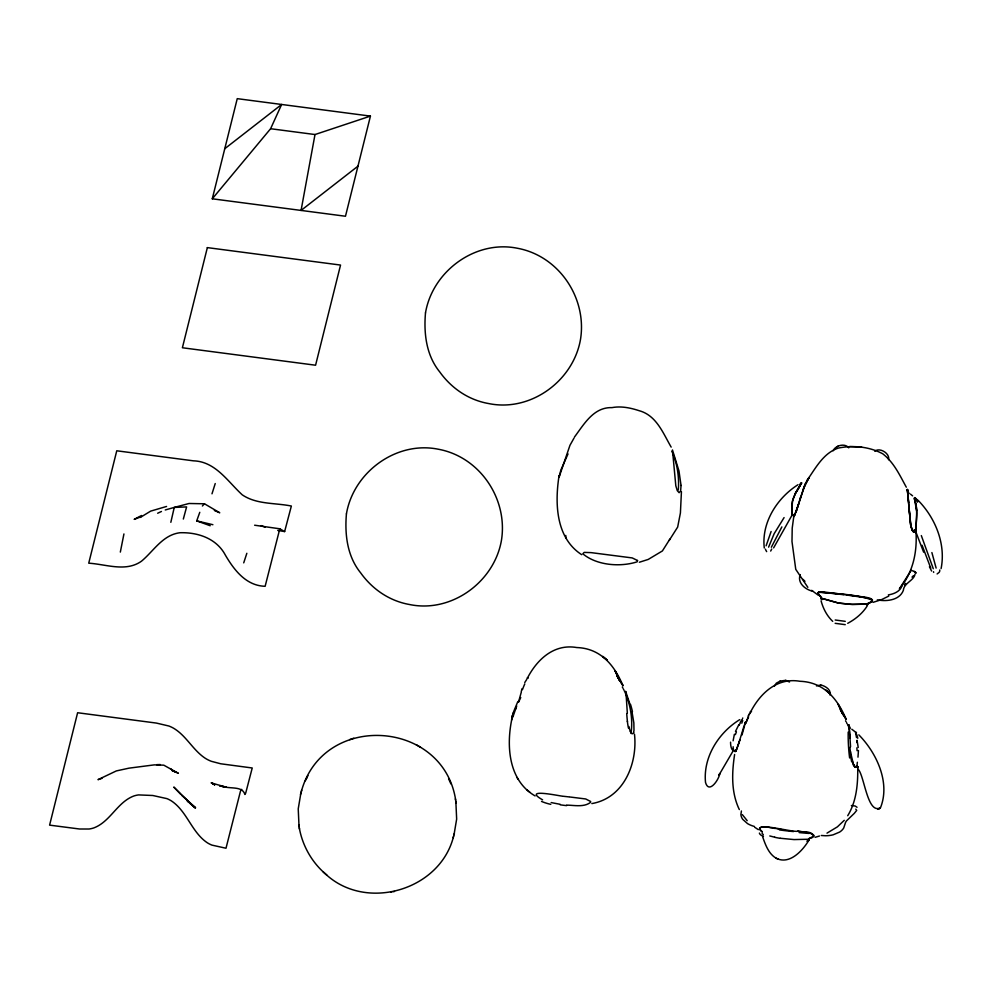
<?xml version="1.0" encoding="UTF-8"?>
<svg xmlns="http://www.w3.org/2000/svg" width="992" height="992" viewBox="0 0 992 992"><rect width="100%" height="100%" fill="white"/><g stroke="black" fill="none" stroke-linecap="round" stroke-linejoin="round"><path stroke-width="1.49" d="M915.901 530.956C917.451 551.738 913.111 572.657 899.409 588.814L911.152 570.35M792.186 514.612L791.79 515.666L792.422 501.158L795.348 493.557L801.784 482.769L795.534 492.888L793.005 499.112L791.765 505.139L791.765 515.629L773.624 547.882M793.848 515.666L793.836 516.46L794.914 514.997M678.317 489.961C679.322 476.743 677.251 463.326 671.844 451.199M809.385 839.356C803.52 849.698 789.781 865.483 776.104 858.167M793.984 515.046L792.211 528.141L791.988 541.52L795.758 569.346L807.848 587.338M681.43 491.672L680.413 512.963L677.66 527.087L669.216 540.404M739.772 719.622C718.679 732.555 703.006 757.119 705.51 782.403C708.933 794.617 719.188 779.228 719.77 773.5L718.902 775.211L733.175 750.795L733.162 746.74M733.113 740.788L734.39 734.241M915.641 572.905L915.219 571.752L911.611 570.499M512.046 716.844L512.318 717.786M735.283 750.597L735.543 751.527A15.277 1.29 -75.6 0 0 736.076 750.622L738.544 743.876M511.599 720.056L511.996 717.204M568.032 453.902L560.79 470.245L559.153 476.941L569.954 445.321L574.008 438.104M631.036 733.472C632.908 719.857 630.776 705.771 625.344 693.172M734.613 754.503C731.811 772.756 731.067 792.521 739.325 809.559M559.091 475.478C554.764 503.068 555.644 537.875 581.709 554.689M857.981 757.156L858.452 750.498M798.634 503.936L794.046 516.51L794.146 514.377M370.438 116.101L237.249 98.654L212.288 198.797L345.476 216.244L370.438 116.101L314.997 134.54L301.072 210.428L357.951 166.172M774.492 686.055L776.327 683.166L780.419 680.983M120.33 552.098L123.938 533.944M800.222 574.616C796.96 583.073 805.591 589.744 812.994 591.319M170.835 522.313L174.257 507.42L189.063 503.49L204.476 503.787L219.753 512.777L214.371 510.496M300.874 793.116L298.232 808.864L299.014 826.1M454.014 834.818L456.655 819.07L455.861 801.846M771.739 549.035L770.685 551.056M513.286 712.926C505.858 741.16 506.701 779.489 535.097 795.919M766.109 545.798L771.119 531.501M741.408 810.985L740.9 814.482A20.485 12.809 3.2 0 0 742.772 819.392L747.497 823.583A21.626 13.516 3.2 0 0 754.379 826.448M183.334 519.039L186.608 506.912L174.257 507.42L165.242 509.975M284.63 531.576L291.363 506.032C275.032 502.721 256.63 504.606 242.246 494.834C227.577 481.343 215.462 461.478 193.341 460.821L116.758 450.79L88.734 563.183C106.132 564.262 125.835 572.297 141.484 561.199C153.76 550.969 162.688 534.911 179.912 532.741C197.867 532.158 216.628 538.445 225.42 555.222C234.199 570.14 246.165 585.813 265.137 586.284L279.806 528.798L284.63 531.576L277.735 530.41M325.264 873.741C365.564 912.094 440.212 890.494 453.567 836.355M301.32 791.579C323.231 710.508 446.462 719.684 456.084 803.198M300.489 794.48L301.692 790.227M453.183 837.707L454.398 833.454M733.671 749.382L733.262 750.659M800.705 497.004L796.142 511.835L793.798 516.286M739.846 739.685L743.888 726.479M798.039 489.54L798.634 487.63M800.209 498.654L805.132 484.208L808.914 477.66L804.834 484.89L795.944 512.331M515.952 708.102L513.162 716.224M792.397 513.881L791.765 515.629M739.176 741.842L738.631 743.616M211.99 493.818L215.227 483.55M738.358 744.471L738.866 742.872A26.35 2.071 -75.2 0 0 739.834 739.747M243.722 562.861L246.847 553.288M738.234 744.843L736.386 749.964M833.131 450.79C835.276 445.371 845.11 442.854 848.755 447.851M768.589 547.15L774.182 533.659L784.077 517.601M941.098 568.577C946.046 543.901 935.258 517.7 917.91 500.154M744.707 724.073L745.463 721.99M521.618 689.924L522.077 688.659M744.843 723.676L745.302 722.399M210.23 525.735L196.714 520.874L199.789 512.306M803.061 489.701L808.988 477.574M771.354 547.249L781.857 526.913M735.481 731.402L738.817 724.768M517.849 701.542L513.831 711.202A12.66 1.153 -66.9 0 0 512.628 714.711M212.288 198.797L270.605 128.724L281.641 104.47L224.762 148.726M794.815 494.686L799.874 485.572M867.64 604.81L867.678 604.078L852.649 604.45L838.934 603.136L820.793 598.077L838.277 603.037L850.938 604.376L867.963 604.165L866.971 605.306M901.988 585.788C900.104 591.554 893.866 594.01 888.348 594.89M305.338 780.754L306.677 778.125M306.615 778.236L307.929 775.645M915.579 530.224L914.612 532.084L913.347 531.948L911.028 526.864L908.957 507.78M524.756 682.521L526.814 679.334M747.98 716.261L750.051 713.074M847.714 815.722C856.443 801.524 857.968 784.238 857.72 767.932M874.783 451.273C879.532 446.983 890.233 453.493 888.547 459.718M867.194 605.951C862.532 613.391 855.426 619.219 847.726 623.311M740.23 722.35L741.297 720.638A12.846 2.306 -63.6 0 1 741.619 720.08L742.388 719.088M748.638 715.083L749.84 713.335M669.873 539.127L662.396 550.944L648.235 559.426L639.356 562.241M904.568 584.883L905.522 583.383M809.236 839.716L808.034 840.621M806.868 480.624C815.536 468.348 823.211 453.071 838.376 448.062C853.269 445.086 869.228 446.611 882.731 453.778C893.904 462.408 899.694 475.156 906.291 487.184M829.87 694.946C831.643 689.787 825.022 685.794 820.62 684.976M799.837 484.567L801.263 482.955M527.31 678.292C537.032 659.444 553.995 643.572 576.724 647.54C600.532 648.334 614.37 665.074 622.964 685.646L617.309 676.457L622.964 685.646M750.547 712.033C760.256 693.185 777.22 677.313 799.961 681.281C823.769 682.074 837.595 698.814 846.201 719.386L840.534 710.198L846.201 719.386M813.688 836.182L808.951 838.575M574.467 437.038C584.028 424.241 593.588 407.03 611.94 407.625C621.104 405.914 630.391 407.811 639.121 410.688C656.382 415.326 663.016 433.045 671.162 447.119M844.266 820.322L837.397 826.857L826.993 833.131M202.393 506.007L204.476 503.787M816.478 685.931L820.781 685.001M912.008 577.096L913.57 575.608M800.432 483.749L801.276 482.943M140.294 517.44L150.66 511.128L166.569 506.453M798.014 484.704C777.108 497.972 761.298 522.635 764.286 548.018M742.661 718.084L742.735 718.034A8.829 1.761 -65.7 0 1 742.772 718.158M141.534 515.505L134.168 519.362L140.802 516.882M869.327 602.95L872.377 600.916L871.931 599.342L870.207 598.337L847.007 595.088M888.795 596.08L881.355 599.714L872.948 602.38M868.769 603.136L871.646 601.784L872.414 600.073C855.848 594.047 836.169 593.811 818.437 592.187L817.743 593.476L820.198 596.242L817.73 593.377L819.07 591.964L843.708 594.716M157.654 513.236L161.46 511.475M807.674 840.807L806.806 841.166M937.118 573.959L939.176 572.31A9.474 5.816 1.4 0 0 939.684 571.231L939.771 569.966M837.273 446.574L838.116 446.239M349.668 739.61L351.304 739.065M352.296 738.705L353.809 738.197M780.047 681.107L785.416 680.376L789.545 681.988M819.491 836.02L815.077 837.322M241.713 789.372L241.316 789.62A29.276 2.703 -82.5 0 0 240.436 791.343L226.002 848.234L211.904 845.11A24.341 18.873 14 0 1 207.278 842.754C191.654 832.263 187.141 811.468 171.529 800.99A24.341 18.873 14 0 0 166.904 798.622L152.793 795.497L138.558 794.914A24.341 18.873 14 0 0 133.734 796.03C117.242 802.255 110.348 821.674 93.868 827.898A24.341 18.873 14 0 1 89.044 829.014L79.534 829.002L49.6 825.133L77.612 712.74L156.364 723.069L168.9 726.02A28.111 21.774 14 0 1 173.538 728.202C186.298 735.704 192.894 750.101 205.17 758.21A28.198 21.849 14 0 0 211.346 761.31L220.732 763.778L252.228 767.982L245.793 792.769A29.276 2.703 -82.5 0 1 244.925 794.505C242.432 785.875 230.863 789.049 222.84 786.52M591.84 803.582C623.794 798.089 637.72 763.542 634.483 734.192M867.975 603.161L870.455 602.504L872.414 600.073L867.107 597.482L858.675 596.316L822.715 591.827L817.83 592.757L819.243 595.51L821.376 596.874M102.002 778.336L97.985 779.662L116.349 770.92L128.997 768.155L154.343 764.869L163.804 765.179L178.374 773.301L171.814 770.276L174.53 771.516M809.174 838.513C817.991 837.161 811.382 831.42 806.273 832.226M858.068 769.184C864.292 774.913 867.405 815.213 880.524 807.637C890.506 782.638 876.63 752.916 858.824 734.849M877.66 809.212L877.87 809.174M393.291 891.721L394.481 891.486M390.699 892.217L391.741 892.019M808.034 839.257L794.034 839.579L780.32 838.265M835.202 620L845.271 621.339M845.246 624.662L835.165 623.323M160.282 764.559L156.711 764.658M916.298 531.278L914.872 529.976M861.639 447.07L849.623 446.536M851.372 805.541L855.141 806L857.038 807.265M821.302 835.487L825.319 835.748A21.626 13.516 3.2 0 0 833.156 834.805L839.616 832.077A20.485 12.809 3.2 0 0 843.733 827.96L845.395 822.926A15.438 9.66 3.2 0 1 846.536 820.855L853.331 814.283A76.037 47.542 3.2 0 0 854.273 813.39L856.679 810.427L855.798 809.125M566.593 805.12C574.306 805.219 583.866 807.476 590.463 802.441A6.956 2.703 -5.2 0 0 590.587 801.462L585.702 798.969L570.251 797.035M798.275 831.259L809.497 832.834L813.8 835.202A6.956 2.703 -5.2 0 1 813.663 836.182M797.692 831.209L798.895 831.333M797.841 831.222C792.112 832.635 750.002 820.334 762.154 831.742M569.371 796.948L567.66 796.762M799.502 831.395L805.814 832.152M563.506 796.291L566.829 796.663M562.687 796.192C560.641 796.241 521.246 787.623 542.612 799.862M270.605 128.724L314.997 134.54M786.296 680.475L785.627 680.388M279.806 528.798L254.622 525.214M781.014 829.312L776.637 828.68M773.45 828.208L775.57 828.518M770.338 827.737C766.481 826.274 753.92 826.386 762.327 831.842M560.195 804.314L551.18 802.578M877.325 599.862C886.451 601.698 899.521 600.358 903.328 590.426C903.762 583.085 914.054 580.518 915.021 574.219M223.225 786.594L219.703 785.887L226.362 787.239L211.122 782.862L214.966 784.709L211.891 783.035L214.173 784.548M774.764 837.223L769.78 835.958M196.714 520.874L212.883 524.706M914.128 571.479L915.889 573.302L915.703 572.272M261.008 525.599L265.224 527.161M172.36 770.722L175.286 771.863M778.249 859.221C769.284 855.588 765.663 845.469 762.712 837.012M416.305 744.756L417.93 745.736M418.736 746.22L420.472 747.274M758.322 829.659L754.714 827.241M212.635 783.519L214.545 784.808M170.351 768.626L172.248 769.953M811.642 590.352L818.313 595.225M855.402 732.034L851.793 729.207M912.603 495.851L910.408 494.078M854.918 767.213L853.554 765.353M188.034 801.685L195.622 807.773L181.524 795.2M526.888 789.768L528.252 790.909M528.513 791.132L529.815 792.224M766.655 551.626L765.514 549.556A9.461 5.853 5.2 0 1 765.489 549.184M763.369 834.818L762.054 833.255M298.79 824.749C301.357 843.436 310.756 861.13 325.016 873.518M323.181 871.918L327.013 875.279M189.546 803.024L195.226 807.959L173.798 787.065L180.519 794.133M188.22 801.821L186.707 800.457M803.024 579.378L804.958 581.312M821.984 599.689L820.669 598.151L821.401 599.143M917.662 501.915C917.984 499.658 912.727 494.847 914.649 500.042M832.71 621.352C826.894 615.858 823.137 608.518 821.078 600.854M747.187 820.657L742.338 814.63M916.273 531.972C915.492 521.457 918.567 509.603 914.401 498.802L914.773 497.587L917.526 501.233M516.981 777.455L518.122 779.303M845.544 720.775L846.102 721.792M622.319 687.034L622.864 688.051M914.326 529.616L915.095 531.104M630.329 731.612L631.693 733.472A13.578 3.286 85.6 0 0 632.152 733.621M929.43 566.754L931.624 571.057M846.635 722.808L847.143 723.838M623.41 689.068L623.918 690.097M916.013 531.91C915.504 521.755 918.666 510.868 914.773 500.625L916.583 510.533M853.728 765.7L851.31 755.371M841.117 710.619L838.228 704.382L842.964 714.649L840.15 708.486M617.892 676.879L615.003 670.642L619.727 680.909L616.925 674.746M847.639 724.867L848.11 725.896M624.414 691.126L624.886 692.156M448.582 778.745L450.889 783.854M848.569 726.913L849.003 727.942M921.32 535.581L933.274 568.726M923.639 552.197L915.889 531.997M930.781 568.131L922.076 545.278M916.583 499.249L917.513 501.692M850.07 728.525L848.755 724.706M908.709 493.47L907.345 489.478L908.759 493.619M849.66 727.384L849.164 725.933M908.04 491.598L907.345 489.478L910.52 524.297L912.342 530.571L914.202 532.258L915.517 530.484L913.992 532.258L912.169 530.224L910.706 525.363L907.358 489.515L908.697 502.646M849.065 725.648L848.768 724.743M931.885 552.556L936.126 568.081M630.18 704.866L625.63 691.288L625.89 692.85A12.983 0.781 86.4 0 1 626.088 694.301L627.328 713.05M933.67 572.409L933.522 571.714M632.016 711.909L633.851 722.895L633.987 730.174A11.346 2.815 81.1 0 1 633.69 731.86M856.518 737.577L855.674 733.138M856.865 765.898L857.658 767.114A13.132 2.058 -88.7 0 0 857.906 766.965M857.038 740.268L858.216 747.472M455.378 798.882L455.588 800.222M299.286 827.725L299.51 829.064M849.214 727.26L849.326 728.029M565.75 535.432L566.085 538.321M850.553 746.79L849.313 727.967A12.983 0.781 86.4 0 0 849.115 726.665M849.958 735.357L849.983 736.002M566.618 805.616A87.333 56.172 11.7 0 1 560.158 804.797M550.783 804.351A35.972 24.13 11.9 0 1 541.508 801.424M518.556 702.212A43.933 10.168 -66.6 0 1 520.75 697.562M511.872 717.228A12.189 1.228 -66.3 0 1 512.269 715.368M512.876 716.621A15.723 1.24 -73.8 0 1 512.38 717.526M513.248 715.753A15.909 1.438 -75.8 0 1 512.839 716.695M516.696 705.982A28.123 1.587 -74.6 0 1 515.815 708.896M518.754 701.27A28.433 1.166 -74.3 0 1 521.259 692.292M521.259 691.436A27.441 4.613 -72.5 0 1 521.705 690.147M522.524 689.49A18.278 4.179 -73.3 0 1 524.805 683.897M527.248 678.044A11.892 2.455 -68.3 0 1 528.302 678.007M630.54 704.432A45.248 17.348 80.5 0 1 632.45 711.648M633.863 732.555A13.553 3.472 80.1 0 1 632.127 733.423M630.354 731.426A18.067 4.811 -89.7 0 1 628.94 726.528M628.457 728.103A25.804 6.646 -89.9 0 1 627.366 721.196M627.44 721.643A30.38 5.32 87.8 0 1 626.733 713.546M808.926 838.885A5.977 1.339 -29.4 0 1 808.22 839.654M780.258 838.339A33.133 9.697 5.4 0 1 774.665 837.273M763.443 836.492A20.534 5.245 6.7 0 1 759.401 833.057M741.805 723.205A15.773 3.385 -83.1 0 1 742.735 720.576M738.928 725.4A23.411 5.121 -64.8 0 1 740.243 723.106M735.382 734.638A32.773 27.59 -79.7 0 1 736.424 731.898M732.208 749.692A11.532 4.737 -82.6 0 1 730.571 742.165M735.097 750.969A12.189 1.228 -66.3 0 1 735.146 750.634M736.101 750.361A15.723 1.24 -73.8 0 1 735.618 751.266M736.486 749.493A15.909 1.438 -75.8 0 1 736.064 750.436M739.933 739.722A28.123 1.587 -74.6 0 1 739.04 742.636M741.979 735.01A28.433 1.166 -74.3 0 1 744.484 726.032M744.496 725.177A27.441 4.613 -72.5 0 1 744.942 723.887M745.761 723.23A18.278 4.179 -73.3 0 1 748.042 717.638M750.473 711.785A11.892 2.455 -68.3 0 1 751.527 711.748A11.867 2.517 -68.8 0 0 750.237 711.996M856.356 734.03A15.773 6.15 -82 0 1 857.77 738.296M856.096 732.443A8.829 3.261 79.7 0 1 856.48 732.356M855.836 732.617A4.662 1.265 61 0 1 856.096 732.592M855.563 732.989A4.402 0.992 59.1 0 1 855.625 732.741M856.691 740.664A23.411 1.029 80.1 0 1 857.076 742.673M856.865 747.844A32.773 23.87 -84.8 0 1 857.076 750.708M857.373 766.667A11.532 2.728 -82.5 0 1 856.27 766.89M857.125 765.266A11.495 2.43 -71 0 1 857.373 762.253M858.167 766.779A13.355 2.096 -88.9 0 1 857.906 767.052M856.914 766.63A13.553 3.472 80.1 0 1 855.352 767.163M855.377 767.362A13.578 3.286 85.6 0 1 854.918 767.138M853.591 765.167A18.067 4.811 -89.7 0 1 852.178 760.269M851.682 761.844A25.804 6.646 -89.9 0 1 850.59 754.937M850.677 755.383A30.38 5.32 87.8 0 1 849.958 747.286M857.001 767.089A14.136 3.559 80.9 0 1 853.79 764.423M851.062 755.954A28.855 6.188 88.5 0 1 850.59 751.527M849.623 757.975A27.206 3.894 87.3 0 1 848.197 732.096M849.846 736.734A25.916 1.674 88.1 0 1 849.908 737.961M849.239 729.294A17.906 1.525 88.4 0 1 849.747 736.138M849.4 729.07A12.301 0.806 86.1 0 1 849.388 728.512M774.144 828.221A40.734 1.748 7.4 0 1 771.119 827.774M793.538 831.569A37.014 4.799 6.3 0 1 779.452 829.907M809.174 833.441A38.378 2.096 6.3 0 1 799.118 832.586M735.915 750.535A13.094 1.178 -66.9 0 1 734.836 751.366M744.025 726.615A24.354 4.315 -72.6 0 1 744.806 724.296M745.984 723.007A18.228 4.216 -73.3 0 1 748.65 716.72M681.045 485.448L680.636 490.891L679.111 492.689L677.288 490.656L675.812 485.795L672.464 449.946L678.974 470.952L681.045 485.448M346.431 513.868C344.633 534.465 347.225 556.388 360.679 572.892C372.446 589.335 389.583 601.04 409.634 604.537C451.682 613.254 494.5 581.746 501.493 540.045C507.991 498.654 479.657 456.655 438.117 449.19C396.155 440.758 353.487 472.254 346.431 513.868M425.494 312.889C423.683 333.486 426.275 355.409 439.729 371.913C451.509 388.356 468.633 400.061 488.684 403.558C530.732 412.275 573.55 380.767 580.556 339.078C587.053 297.674 558.707 255.676 517.167 248.211C475.205 239.779 432.537 271.287 425.494 312.889M207.353 247.616L182.392 347.758L315.58 365.217L340.541 265.062L207.353 247.616M637.534 560.505L637.199 561.807C620.347 567.275 596.75 565.49 582.837 553.809L584.176 552.395L591.034 552.618L632.239 557.926L637.534 560.505M879.892 808.257L878.974 808.84L879.892 808.257M827.502 691.436L825.939 690.134L830.564 694.003L827.502 691.436M604.264 657.696L602.702 656.394L607.34 660.263L604.264 657.696"/></g></svg>
